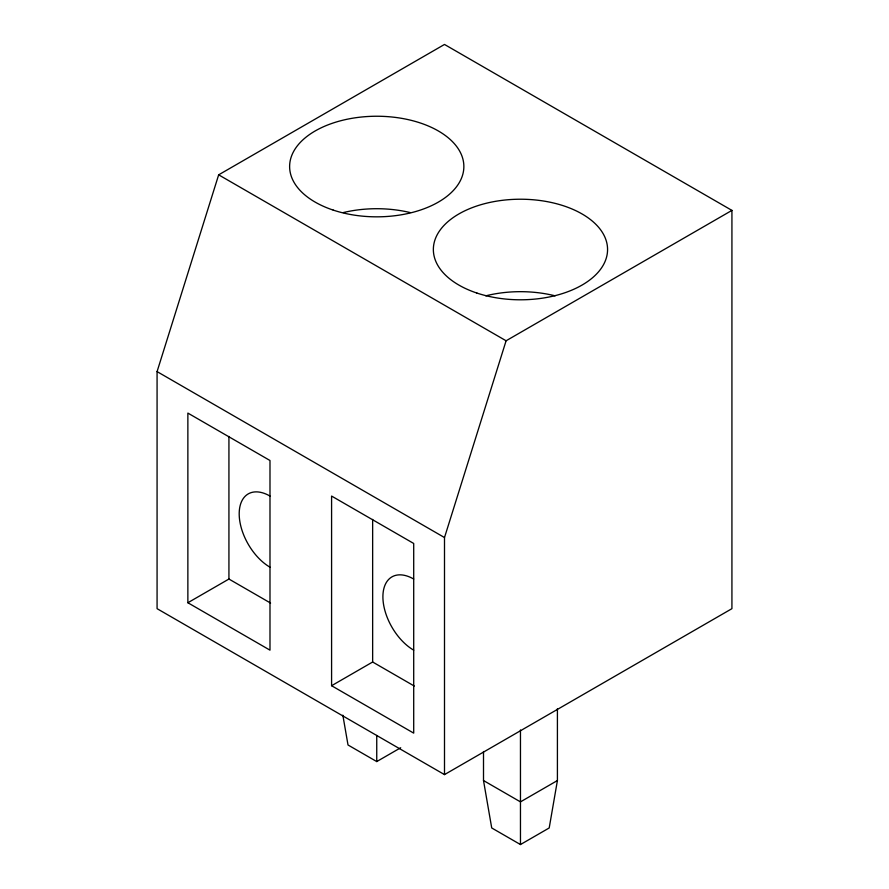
<?xml version="1.0" encoding="UTF-8"?>
<svg xmlns="http://www.w3.org/2000/svg" width="889" height="889" viewBox="0 0 889 889"><rect width="100%" height="100%" fill="white"/><g stroke="black" fill="none" stroke-linecap="round" stroke-linejoin="round"><path stroke-width="1.33" d="M557.414 708.633L557.414 780.542L549.202 827.959L520.465 844.55L491.717 827.959L483.505 780.542L483.505 751.505M157.075 371.602L218.661 174.833L444.5 44.45L731.925 210.393L731.925 608.665L444.5 774.608L157.075 608.665L157.075 371.602L444.5 537.545L444.5 774.608M444.5 537.545L506.097 340.776L731.925 210.393M187.868 602.742L269.989 650.159L269.989 460.502L187.868 413.085L187.868 602.742L228.929 579.039L270.589 603.086M331.586 685.719L413.707 733.125L413.707 543.468L331.586 496.062L331.586 685.719L372.647 662.005L414.296 686.052M342.843 715.178L348.01 744.982L376.747 761.573L400.706 747.749M557.414 780.542L520.465 801.878L483.505 780.542M218.661 174.833L506.097 340.776M520.465 729.969L520.465 844.55M376.747 735.425L376.747 761.573M372.647 519.42L372.647 662.005M228.929 436.443L228.929 579.039M413.707 650.159A43.55 25.148 60 0 1 382.903 596.819A43.55 25.148 60 0 1 413.707 579.039M343.421 212.538A87.1 50.284 0 0 1 410.085 212.538M269.989 567.182A43.55 25.148 60 0 1 239.197 513.842A43.55 25.148 60 0 1 269.989 496.062M485.805 295.826A87.1 50.284 0 0 1 555.114 295.826M333.197 210.093A87.1 50.284 0 0 0 463.858 166.543A87.1 50.284 0 0 0 333.197 122.982A87.1 50.284 0 0 0 333.197 210.093M476.915 293.059A87.1 50.284 0 0 0 607.565 249.509A87.1 50.284 0 0 0 476.915 205.959A87.1 50.284 0 0 0 476.915 293.059"/></g></svg>
